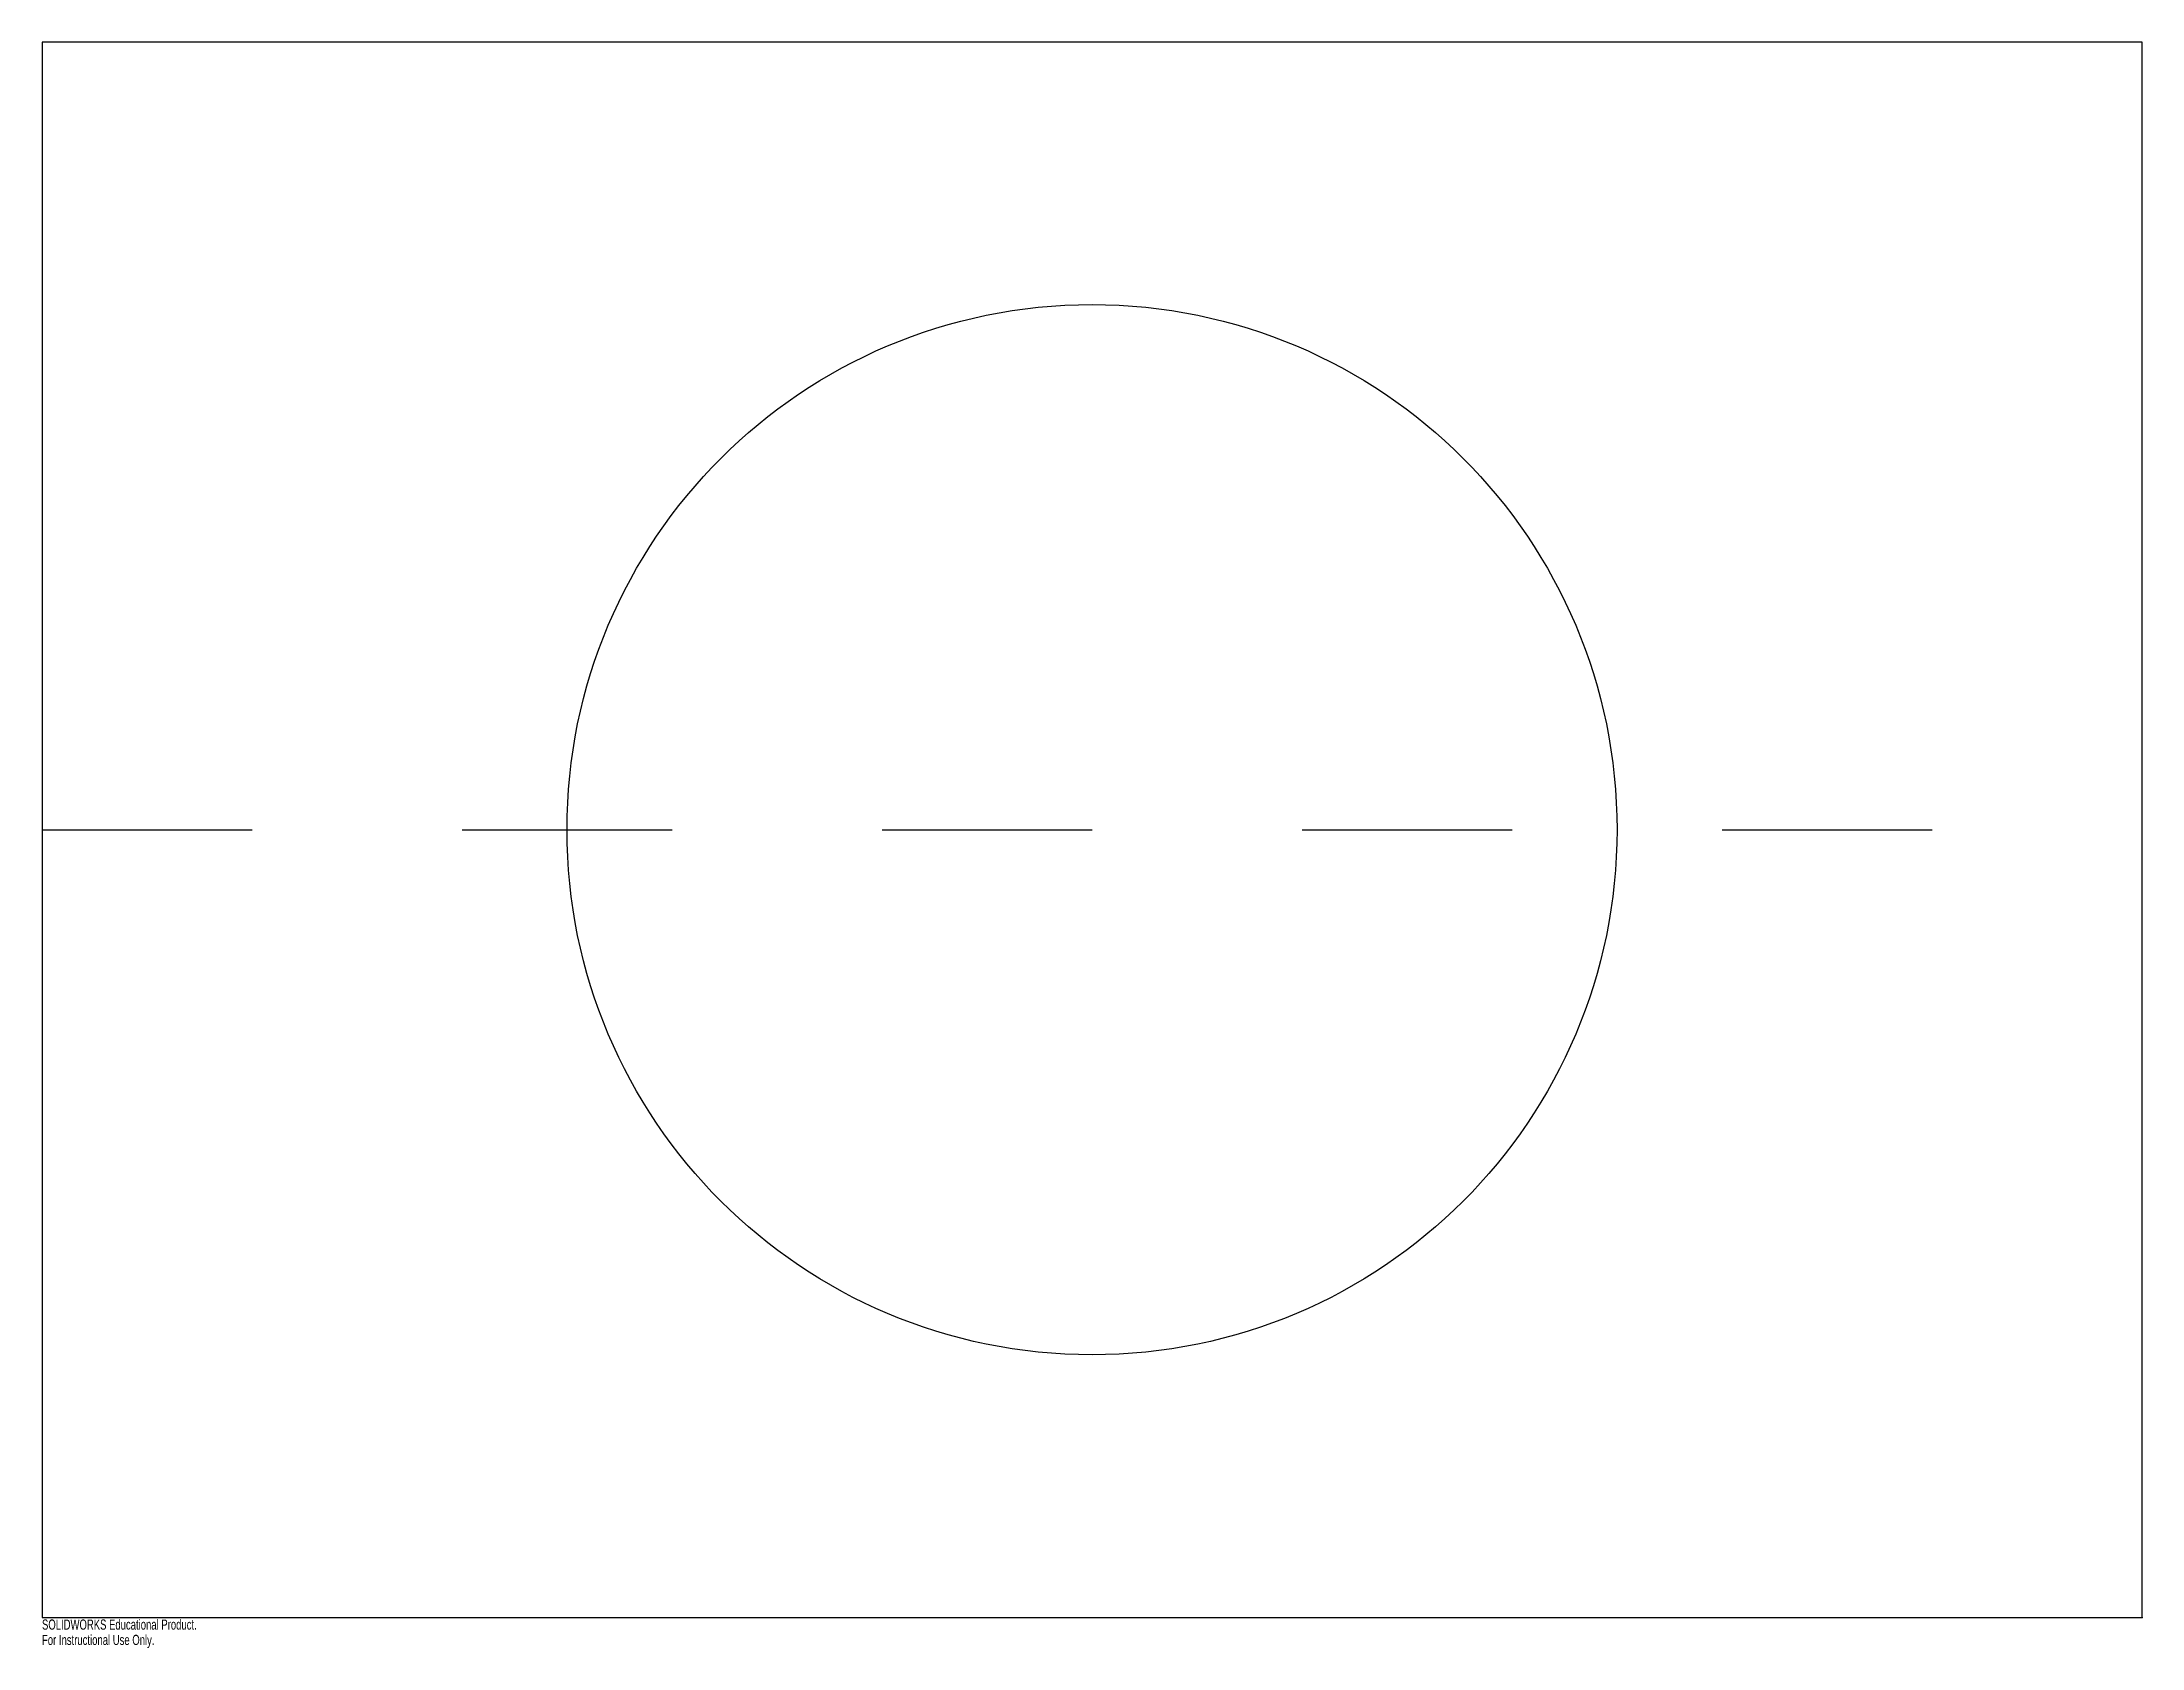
# Paper-space layout '_Top' of a CAD drawing. Header units: millimetres. Extents: x 0 to 1, y -0.01 to 0.75.
import ezdxf

# ---------------------------------------------------------------- set-up
doc = ezdxf.new("R2010")
doc.units = ezdxf.units.MM
doc.header["$PDSIZE"] = -1
doc.linetypes.add('CENTERX2', pattern=[0.02032, 0.0127, -0.00254, 0.00254, -0.00254])
doc.styles.add('SLDTEXTSTYLE0', font='TXT', dxfattribs={"width": 0.7})

psp = doc.layouts.new('_Top')

# ---------------------------------------------------------------- linework, layer by layer
at = {"color": 7, "linetype": 'Continuous'}
for p, q in [((1, 0.75), (0, 0.75)), ((0, 0.75), (0, 0)), ((1, 0), (1, 0.75)), ((0, 0), (1, 0))]:
    psp.add_line(p, q, dxfattribs=at)
at = {"color": 7, "linetype": 'CENTERX2'}
psp.add_line((0, 0.375), (1, 0.375), dxfattribs=at)
at = {"color": 7, "linetype": 'Continuous'}
psp.add_circle((0.5, 0.375), 0.25, dxfattribs=at)
psp.add_point((1, 0), dxfattribs=at)

# ---------------------------------------------------------------- texts
at = {"color": 7, "linetype": 'Continuous', "char_height": 0.004834, "attachment_point": 1, "style": 'SLDTEXTSTYLE0'}
for s, insert in [('SOLIDWORKS Educational Product.', (0, -0.001)), ('For Instructional Use Only.', (0, -0.0083))]:
    psp.add_mtext(s, dxfattribs=dict(at, insert=insert))

doc.saveas('drawing.dxf')
